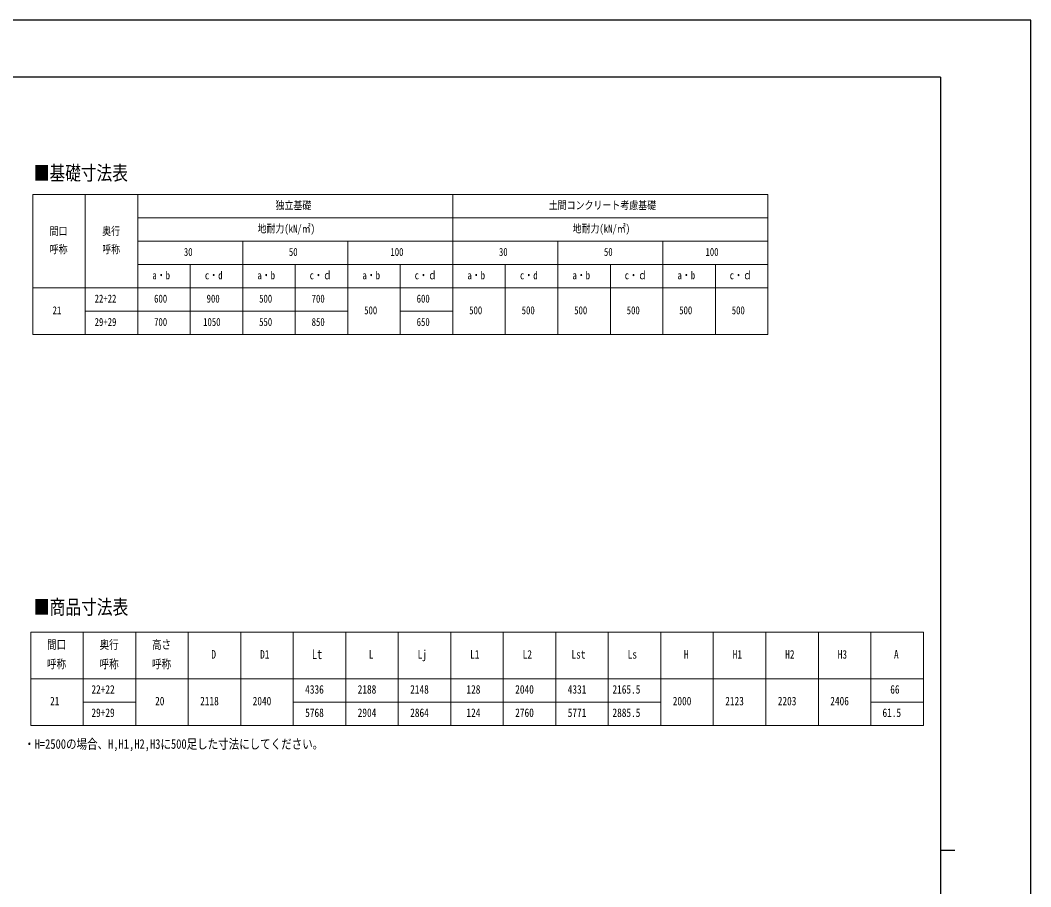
# Model space of a CAD drawing. Units: millimetres, scale not verified. Extents: x -10512 to 10512, y -7425 to 7425.
# Drawn here: x 1852 to 10512, y 0 to 7425 of the extents above; entities that cross this region are included whole.
import ezdxf
from ezdxf.enums import TextEntityAlignment as Align

# ---------------------------------------------------------------- set-up
doc = ezdxf.new("R2010")
doc.units = ezdxf.units.MM
doc.header["$LTSCALE"] = 30
doc.layers.add('0-1_TABLE1', color=7, linetype='Continuous', lineweight=18)
doc.layers.add('0-2_USER1', color=3, linetype='Continuous')
doc.layers.add('0-7_YKK_ZWAK', color=7, linetype='Continuous')
doc.styles.add('ＭＳ ゴシック', font='')
doc.styles.get('ＭＳ ゴシック').set_extended_font_data('MS Gothic')

msp = doc.modelspace()

# ---------------------------------------------------------------- linework, layer by layer
at = {"layer": '0-1_TABLE1'}
for p, q in [((1959.33, 5931.47), (8259.33, 5931.47)), ((1959.33, 5931.47), (1959.33, 4731.47)), ((2409.33, 5931.47), (2409.33, 4731.47)), ((2859.33, 5931.47), (2859.33, 4731.47)), ((5559.33, 5931.47), (5559.33, 4731.47)), ((2859.33, 5731.47), (8259.33, 5731.47)), ((2859.33, 5531.47), (8259.33, 5531.47)), ((4659.33, 5531.47), (4659.33, 4731.47)), ((6459.33, 5531.47), (6459.33, 4731.47)), ((7359.33, 5531.47), (7359.33, 4731.47)), ((2859.33, 5331.47), (8259.33, 5331.47)), ((4209.33, 5331.47), (4209.33, 4731.47)), ((5109.33, 5331.47), (5109.33, 4731.47)), ((6009.33, 5331.47), (6009.33, 4731.47)), ((6909.33, 5331.47), (6909.33, 4731.47)), ((7809.33, 5331.47), (7809.33, 4731.47)), ((1959.33, 5131.47), (8259.33, 5131.47)), ((2409.33, 4931.47), (4659.33, 4931.47)), ((5109.33, 4931.47), (5559.33, 4931.47)), ((1941.82, 2182.72), (9591.82, 2182.72)), ((1941.82, 2182.72), (1941.82, 1382.72)), ((2391.82, 2182.72), (2391.82, 1382.72)), ((2841.82, 2182.72), (2841.82, 1382.72)), ((3291.82, 2182.72), (3291.82, 1382.72)), ((3741.82, 2182.72), (3741.82, 1382.72)), ((4191.82, 2182.72), (4191.82, 1382.72)), ((4641.82, 2182.72), (4641.82, 1382.72)), ((5091.82, 2182.72), (5091.82, 1382.72)), ((5541.82, 2182.72), (5541.82, 1382.72)), ((5991.82, 2182.72), (5991.82, 1382.72)), ((6441.82, 2182.72), (6441.82, 1382.72)), ((6891.82, 2182.72), (6891.82, 1382.72)), ((7341.82, 2182.72), (7341.82, 1382.72)), ((7791.82, 2182.72), (7791.82, 1382.72)), ((8241.82, 2182.72), (8241.82, 1382.72)), ((8691.82, 2182.72), (8691.82, 1382.72)), ((9141.82, 2182.72), (9141.82, 1382.72)), ((9591.82, 2182.72), (9591.82, 1382.72)), ((1941.82, 1782.72), (9591.82, 1782.72)), ((2391.82, 1582.72), (2841.82, 1582.72)), ((4191.82, 1582.72), (7341.82, 1582.72)), ((9141.82, 1582.72), (9591.82, 1582.72)), ((1941.82, 1382.72), (9591.82, 1382.72))]:
    msp.add_line(p, q, dxfattribs=at)
for points in [[(8259.33, 5931.47), (8259.33, 5531.47), (8259.33, 4731.47)], [(3759.33, 5531.47), (3759.33, 4931.47), (3759.33, 4731.47)], [(3309.33, 5331.47), (3309.33, 4931.47), (3309.33, 4731.47)], [(1959.33, 4731.47), (2409.33, 4731.47), (5559.33, 4731.47), (8259.33, 4731.47)]]:
    msp.add_lwpolyline(points, dxfattribs=at)
at = {"layer": '0-7_YKK_ZWAK'}
for p, q in [((9737.55, 6937.5), (-9762.45, 6937.5)), ((9737.55, 6937.5), (9737.55, -6312.5)), ((9737.55, 312.5), (9862.55, 312.5))]:
    msp.add_line(p, q, dxfattribs=at)
msp.add_lwpolyline([(-10512.5, -7425), (10512.5, -7425), (10512.5, 7425), (-10512.5, 7425)], close=True, dxfattribs=at)

# ---------------------------------------------------------------- texts
at = {"layer": '0-1_TABLE1', "style": 'ＭＳ ゴシック', "width": 0.8}
for s, height, p in [('独立基礎', 68.46, (4040.01, 5784.78)), ('土間コンクリート考慮基礎', 68.46, (6381.45, 5784.78)), ('間口', 68.46, (2104.65, 5562.6)), ('奥行', 68.46, (2554.65, 5562.6)), ('地耐力(kN/㎡)', 68.46, (3885.63, 5584.78)), ('地耐力(kN/㎡)', 68.46, (6585.63, 5584.78)), ('呼称', 68.46, (2104.65, 5406.97)), ('呼称', 68.46, (2554.65, 5406.97)), ('30', 68.46, (3254.55, 5384.78)), ('50', 68.46, (4154.55, 5384.78)), ('100', 68.46, (5024.67, 5384.78)), ('30', 68.46, (5954.55, 5384.78)), ('50', 68.46, (6854.55, 5384.78)), ('100', 68.46, (7724.67, 5384.78)), ('a・b', 68.46, (2984.73, 5184.78)), ('c・d', 68.46, (3434.73, 5184.78)), ('a・b', 68.46, (3884.73, 5184.78)), ('c・ｄ', 68.46, (4332.24, 5184.78)), ('a・b', 68.46, (4784.73, 5184.78)), ('c・ｄ', 68.46, (5232.24, 5184.78)), ('a・b', 68.46, (5684.73, 5184.78)), ('c・d', 68.46, (6134.73, 5184.78)), ('a・b', 68.46, (6584.73, 5184.78)), ('c・ｄ', 68.46, (7032.24, 5184.78)), ('a・b', 68.46, (7484.73, 5184.78)), ('c・ｄ', 68.46, (7932.24, 5184.78)), ('22+22', 68.46, (2489.91, 4984.78)), ('600', 68.46, (2999.67, 4984.78)), ('900', 68.46, (3449.67, 4984.78)), ('500', 68.46, (3899.67, 4984.78)), ('700', 68.46, (4349.67, 4984.78)), ('600', 68.46, (5249.67, 4984.78)), ('21', 68.46, (2129.55, 4884.78)), ('500', 68.46, (4799.67, 4884.78)), ('500', 68.46, (5699.67, 4884.78)), ('500', 68.46, (6149.67, 4884.78)), ('500', 68.46, (6599.67, 4884.78)), ('500', 68.46, (7049.67, 4884.78)), ('500', 68.46, (7499.67, 4884.78)), ('500', 68.46, (7949.67, 4884.78)), ('29+29', 68.46, (2489.91, 4784.78)), ('700', 68.46, (2999.67, 4784.78)), ('1050', 68.46, (3419.79, 4784.78)), ('550', 68.46, (3899.67, 4784.78)), ('850', 68.46, (4349.67, 4784.78)), ('650', 68.46, (5249.67, 4784.78)), ('間口', 73.31, (2081.48, 2016.05)), ('奥行', 73.31, (2531.48, 2016.05)), ('高さ', 73.31, (2981.48, 2016.05)), ('D', 73.31, (3490.15, 1932.72)), ('D1', 73.31, (3908.15, 1932.72)), ('Lt', 82.15, (4351.08, 1926.69)), ('L', 73.31, (4840.15, 1932.72)), ('Lj', 73.31, (5258.15, 1932.72)), ('L1', 73.31, (5708.15, 1932.72)), ('L2', 73.31, (6158.15, 1932.72)), ('Lst', 73.31, (6576.15, 1932.72)), ('Ls', 73.31, (7058.15, 1932.72)), ('H', 73.31, (7540.15, 1932.72)), ('H1', 73.31, (7958.15, 1932.72)), ('H2', 73.31, (8408.15, 1932.72)), ('H3', 73.31, (8858.15, 1932.72)), ('A', 73.31, (9340.15, 1932.72)), ('呼称', 73.31, (2081.48, 1849.38)), ('呼称', 73.31, (2531.48, 1849.38)), ('呼称', 73.31, (2981.48, 1849.38)), ('22+22', 73.31, (2462.15, 1632.72)), ('4336', 73.31, (4294.15, 1632.72)), ('2188', 73.31, (4744.15, 1632.72)), ('2148', 73.31, (5194.15, 1632.72)), ('128', 73.31, (5676.15, 1632.72)), ('2040', 73.31, (6094.15, 1632.72)), ('4331', 73.31, (6544.15, 1632.72)), ('2165.5', 73.31, (6927.48, 1632.72)), ('66', 73.31, (9308.15, 1632.72)), ('21', 73.31, (2108.15, 1532.72)), ('20', 73.31, (3008.15, 1532.72)), ('2118', 73.31, (3394.15, 1532.72)), ('2040', 73.31, (3844.15, 1532.72)), ('2000', 73.31, (7444.15, 1532.72)), ('2123', 73.31, (7894.15, 1532.72)), ('2203', 73.31, (8344.15, 1532.72)), ('2406', 73.31, (8794.15, 1532.72)), ('29+29', 73.31, (2462.15, 1432.72)), ('5768', 73.31, (4294.15, 1432.72)), ('2904', 73.31, (4744.15, 1432.72)), ('2864', 73.31, (5194.15, 1432.72)), ('124', 73.31, (5676.15, 1432.72)), ('2760', 73.31, (6094.15, 1432.72)), ('5771', 73.31, (6544.15, 1432.72)), ('2885.5', 73.31, (6927.48, 1432.72)), ('61.5', 73.31, (9241.48, 1432.72))]:
    msp.add_text(s, height=height, dxfattribs=at).set_placement(p, align=Align.BOTTOM_LEFT)
at = {"layer": '0-2_USER1', "style": 'ＭＳ ゴシック', "width": 0.8}
for s, height, p in [('■基礎寸法表', 123.2, (1968.65, 6017.27)), ('■商品寸法表', 123.7, (1968.58, 2297.48)), ('・H=2500の場合、H,H1,H2,H3に500足した寸法にしてください。', 82.48, (1885.66, 1157.48))]:
    msp.add_text(s, height=height, dxfattribs=at).set_placement(p, align=Align.BOTTOM_LEFT)

doc.saveas('drawing.dxf')
